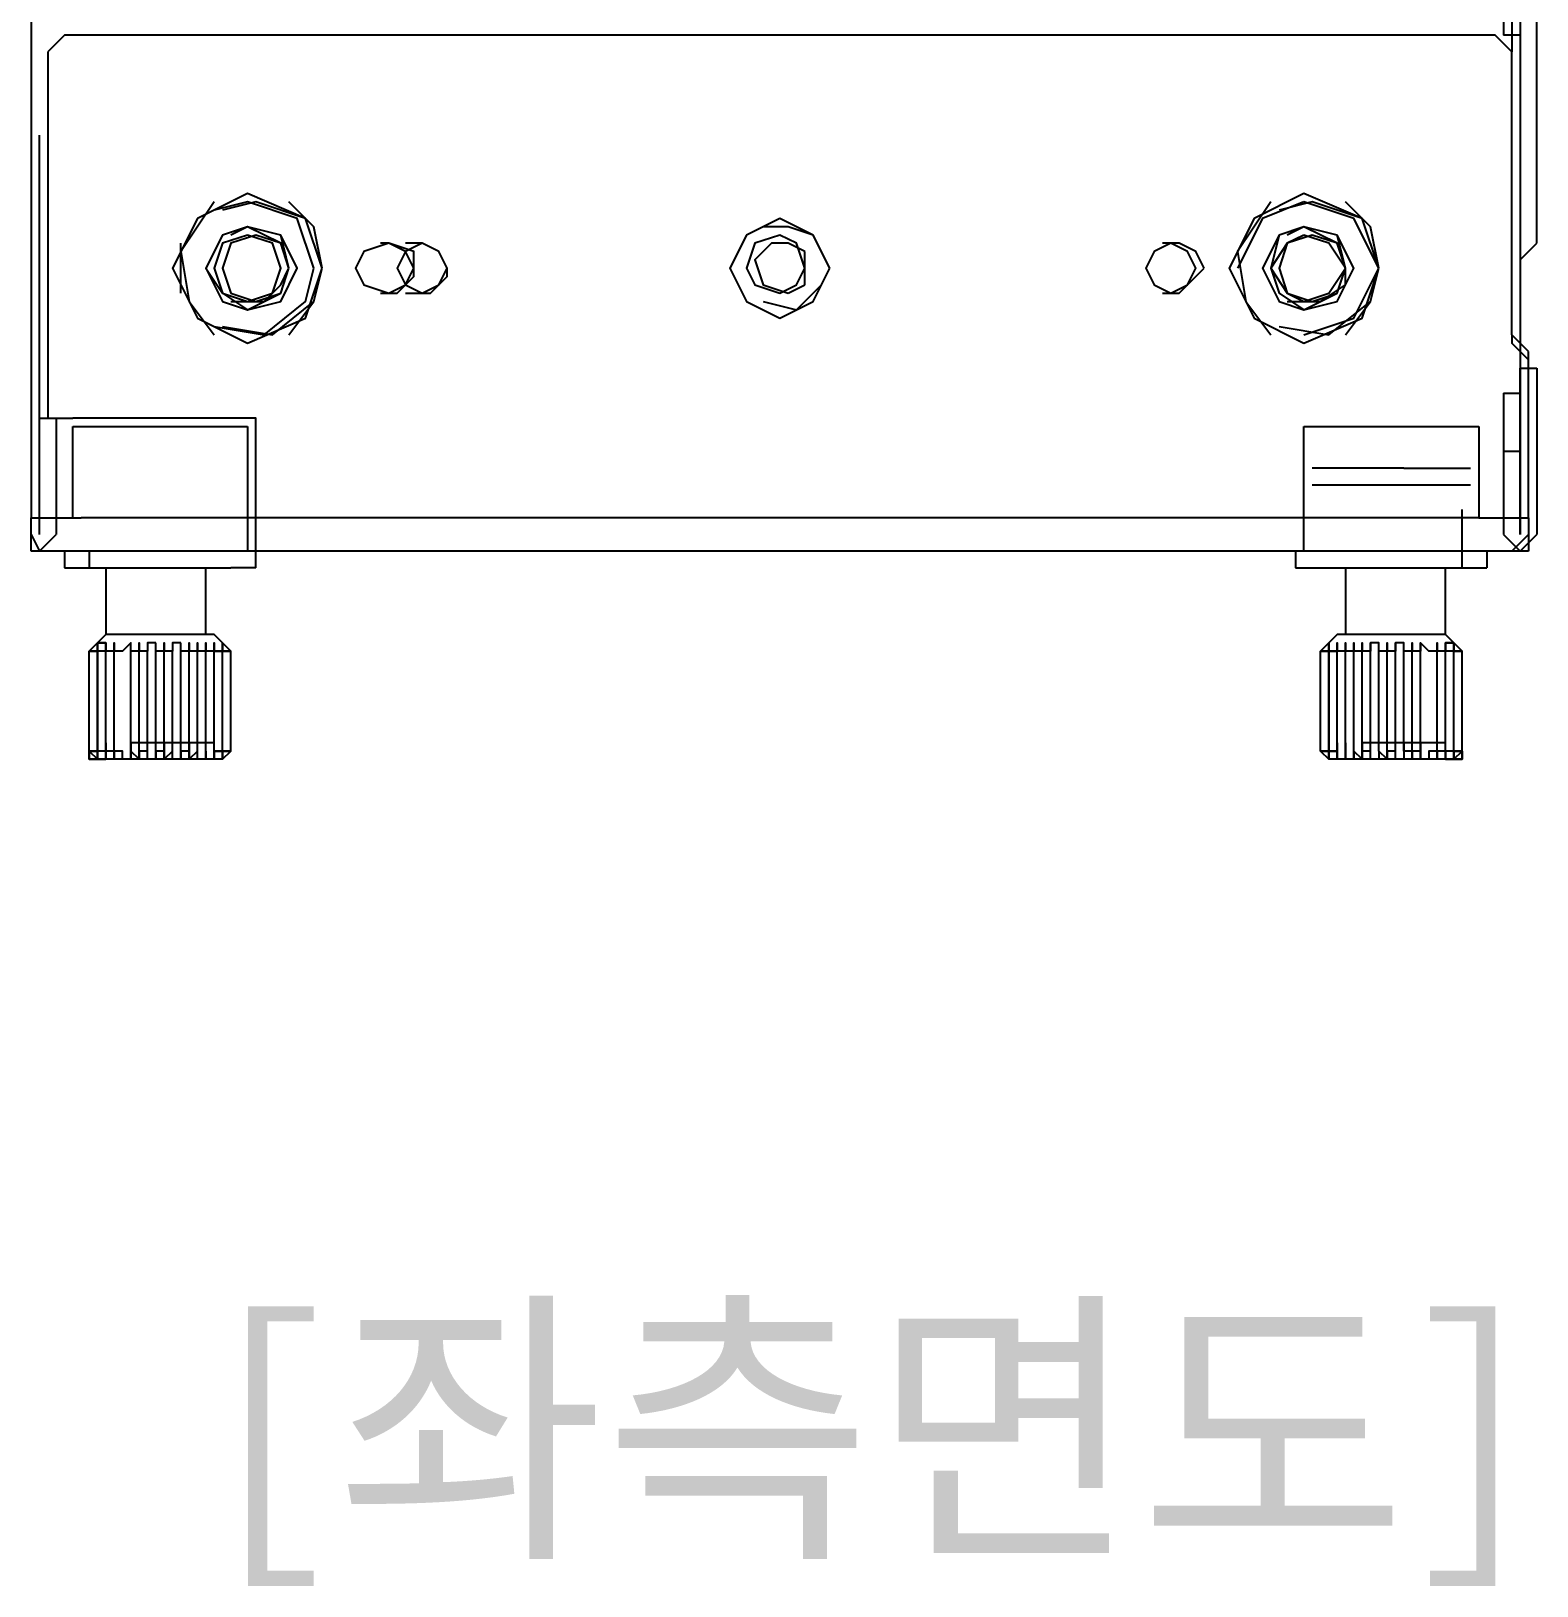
# Model space of a CAD drawing. Header units: millimetres. Extents: x 929 to 1725, y 58 to 532.
# Drawn here: x 1584.04 to 1605.23, y 380.54 to 402.4 of the extents above; entities that cross this region are included whole.
import ezdxf
from ezdxf.enums import TextEntityAlignment as Align

# ---------------------------------------------------------------- set-up
doc = ezdxf.new("R2010")
doc.units = ezdxf.units.MM
doc.header["$MEASUREMENT"] = 0
doc.layers.add('TI-TEXT', color=3, linetype='CONTINUOUS')
doc.layers.add('TT-WIRE-EQPM', color=6, linetype='CONTINUOUS')
doc.styles.add('굴림체', font='GulimChe.ttf')

msp = doc.modelspace()

# ---------------------------------------------------------------- linework, layer by layer
at = {"layer": 'TT-WIRE-EQPM', "linetype": 'Continuous'}
for points in [[(1584.04056, 487.54926), (1584.04056, 397.89538)], [(1604.87397, 487.31517), (1604.87397, 402.10888)], [(1605.22509, 400.35326), (1605.22509, 476.4303)], [(1604.75693, 402.69409), (1604.75693, 402.34296)], [(1604.99101, 402.69409), (1604.99101, 402.34296)], [(1584.50873, 402.34296), (1584.27464, 402.10888)], [(1604.63989, 402.34296), (1584.50873, 402.34296)], [(1604.87397, 402.10888), (1604.63989, 402.34296)], [(1604.87397, 402.34296), (1604.75693, 402.34296)], [(1604.99101, 402.34296), (1604.87397, 402.34296)], [(1604.99101, 402.34296), (1604.99101, 398.01243)], [(1584.27464, 402.10888), (1584.27464, 396.95905)], [(1604.87397, 398.12947), (1604.87397, 402.10888)], [(1584.1576, 399.53397), (1584.1576, 400.93847)], [(1605.22509, 399.41692), (1605.22509, 400.35326)], [(1588.13702, 399.0658), (1587.90293, 399.76805), (1587.08364, 400.11917), (1586.38139, 399.76805), (1586.03027, 399.0658), (1586.38139, 398.36355), (1587.08364, 398.01243), (1587.90293, 398.36355), (1588.13702, 399.0658)], [(1586.61548, 400.00213), (1586.14731, 399.29988), (1586.26435, 398.59763), (1586.61548, 398.12947)], [(1588.01998, 399.0658), (1587.78589, 399.76805), (1587.08364, 400.00213), (1586.61548, 399.88509)], [(1588.13702, 399.0658), (1587.90293, 399.76805), (1587.20068, 400.00213), (1586.73252, 399.88509)], [(1588.13702, 399.0658), (1588.01998, 399.65101), (1587.66885, 400.00213)], [(1603.0013, 399.0658), (1602.76722, 399.76805), (1601.94793, 400.11917), (1601.24568, 399.76805), (1600.89455, 399.0658), (1601.24568, 398.36355), (1601.94793, 398.01243), (1602.76722, 398.36355), (1603.0013, 399.0658)], [(1601.94793, 400.00213), (1601.36272, 399.76805), (1601.0116, 399.0658)], [(1601.47976, 400.00213), (1601.0116, 399.29988), (1601.12864, 398.59763), (1601.47976, 398.12947)], [(1603.0013, 399.0658), (1602.76722, 399.76805), (1602.06497, 400.00213), (1601.5968, 399.88509)], [(1603.0013, 399.0658), (1602.65018, 399.76805), (1601.94793, 400.00213)], [(1603.0013, 399.0658), (1602.88426, 399.65101), (1602.53314, 400.00213)], [(1595.27656, 399.0658), (1595.04247, 399.53397), (1594.57431, 399.76805), (1594.10614, 399.53397), (1593.87206, 399.0658), (1594.10614, 398.59763), (1594.57431, 398.36355), (1595.04247, 398.59763), (1595.27656, 399.0658)], [(1584.1576, 395.32047), (1584.1576, 399.53397)], [(1587.66885, 399.0658), (1587.55181, 399.53397), (1587.08364, 399.65101), (1586.73252, 399.53397), (1586.49844, 399.0658), (1586.73252, 398.71467), (1587.08364, 398.48059), (1587.55181, 398.71467), (1587.66885, 399.0658)], [(1587.08364, 399.65101), (1586.73252, 399.53397), (1586.49844, 399.0658), (1586.73252, 398.59763), (1587.08364, 398.48059)], [(1587.08364, 399.53397), (1586.73252, 399.41692), (1586.61548, 399.0658), (1586.73252, 398.71467), (1587.08364, 398.59763)], [(1587.66885, 399.0658), (1587.55181, 399.41692), (1587.20068, 399.53397), (1586.84956, 399.41692), (1586.73252, 399.0658), (1586.84956, 398.71467), (1587.20068, 398.59763), (1587.55181, 398.71467), (1587.66885, 399.0658)], [(1587.66885, 399.0658), (1587.55181, 399.41692), (1587.08364, 399.65101), (1586.84956, 399.53397)], [(1587.08364, 398.48059), (1587.55181, 398.59763), (1587.78589, 399.0658), (1587.55181, 399.53397), (1587.08364, 399.65101)], [(1587.08364, 398.59763), (1587.43477, 398.71467), (1587.55181, 399.0658), (1587.43477, 399.41692), (1587.08364, 399.53397)], [(1594.92543, 399.0658), (1594.80839, 399.41692), (1594.57431, 399.53397), (1594.22318, 399.41692), (1594.10614, 399.0658), (1594.22318, 398.83172), (1594.57431, 398.71467), (1594.80839, 398.83172), (1594.92543, 399.0658)], [(1595.27656, 399.0658), (1595.04247, 399.53397), (1594.69135, 399.65101), (1594.34022, 399.65101)], [(1601.94793, 399.65101), (1601.5968, 399.53397), (1601.36272, 399.0658), (1601.5968, 398.59763), (1601.94793, 398.48059)], [(1602.53314, 399.0658), (1602.41609, 399.53397), (1601.94793, 399.65101), (1601.5968, 399.53397), (1601.47976, 399.0658), (1601.5968, 398.71467), (1601.94793, 398.48059), (1602.41609, 398.71467), (1602.53314, 399.0658)], [(1601.94793, 399.53397), (1601.71384, 399.41692), (1601.47976, 399.0658), (1601.71384, 398.71467), (1601.94793, 398.59763)], [(1602.53314, 399.0658), (1602.41609, 399.41692), (1602.06497, 399.53397), (1601.71384, 399.41692), (1601.5968, 399.0658), (1601.71384, 398.71467), (1602.06497, 398.59763), (1602.41609, 398.71467), (1602.53314, 399.0658)], [(1602.53314, 399.0658), (1602.41609, 399.41692), (1601.94793, 399.65101), (1601.71384, 399.53397)], [(1601.94793, 398.48059), (1602.41609, 398.59763), (1602.65018, 399.0658), (1602.41609, 399.53397), (1601.94793, 399.65101)], [(1601.94793, 398.59763), (1602.29905, 398.71467), (1602.53314, 399.0658), (1602.29905, 399.41692), (1601.94793, 399.53397)], [(1586.14731, 398.71467), (1586.14731, 399.41692)], [(1589.07335, 399.41692), (1588.72223, 399.29988), (1588.60518, 399.0658), (1588.72223, 398.83172), (1589.07335, 398.71467)], [(1589.42448, 399.0658), (1589.42448, 399.29988), (1589.07335, 399.41692), (1588.95631, 399.41692)], [(1589.07335, 398.71467), (1589.30743, 398.83172), (1589.42448, 399.0658), (1589.30743, 399.29988), (1589.07335, 399.41692)], [(1589.54152, 399.41692), (1589.30743, 399.29988), (1589.19039, 399.0658), (1589.30743, 398.83172), (1589.54152, 398.71467)], [(1589.89264, 399.0658), (1589.7756, 399.29988), (1589.54152, 399.41692), (1589.30743, 399.41692)], [(1589.54152, 398.71467), (1589.7756, 398.83172), (1589.89264, 399.0658), (1589.7756, 399.29988), (1589.54152, 399.41692)], [(1594.92543, 399.29988), (1594.69135, 399.41692), (1594.45726, 399.41692), (1594.22318, 399.18284), (1594.34022, 398.83172), (1594.69135, 398.71467)], [(1594.92543, 398.83172), (1594.92543, 399.29988)], [(1600.07526, 399.41692), (1599.84118, 399.29988), (1599.72414, 399.0658), (1599.84118, 398.83172), (1600.07526, 398.71467)], [(1600.54343, 399.0658), (1600.42639, 399.29988), (1600.1923, 399.41692), (1599.95822, 399.41692)], [(1600.07526, 398.71467), (1600.30935, 398.83172), (1600.42639, 399.0658), (1600.30935, 399.29988), (1600.07526, 399.41692)], [(1604.99101, 399.18284), (1605.22509, 399.41692)], [(1586.61548, 398.24651), (1587.31773, 398.12947), (1587.90293, 398.59763), (1588.01998, 399.0658)], [(1586.73252, 398.24651), (1587.43477, 398.12947), (1588.01998, 398.59763), (1588.13702, 399.0658)], [(1586.84956, 398.59763), (1587.31773, 398.59763), (1587.55181, 398.83172), (1587.66885, 399.0658)], [(1587.66885, 398.12947), (1588.01998, 398.59763), (1588.13702, 399.0658)], [(1588.95631, 398.71467), (1589.19039, 398.71467), (1589.42448, 398.94876), (1589.42448, 399.0658)], [(1589.30743, 398.71467), (1589.65856, 398.71467), (1589.89264, 398.94876), (1589.89264, 399.0658)], [(1594.34022, 398.59763), (1594.80839, 398.48059), (1595.15951, 398.83172), (1595.27656, 399.0658)], [(1599.95822, 398.71467), (1600.1923, 398.71467), (1600.42639, 398.94876), (1600.54343, 399.0658)], [(1601.5968, 398.24651), (1602.29905, 398.12947), (1602.88426, 398.59763), (1603.0013, 399.0658)], [(1601.71384, 398.59763), (1602.18201, 398.59763), (1602.53314, 398.83172), (1602.53314, 399.0658)], [(1601.94793, 398.12947), (1602.65018, 398.36355), (1603.0013, 399.0658)], [(1602.53314, 398.12947), (1602.88426, 398.59763), (1603.0013, 399.0658)], [(1594.69135, 398.71467), (1594.92543, 398.83172)], [(1605.10805, 397.89538), (1604.87397, 398.12947)], [(1604.87397, 398.12947), (1604.87397, 398.01243)], [(1605.10805, 397.77834), (1604.87397, 398.01243)], [(1604.99101, 398.01243), (1604.99101, 397.31018)], [(1584.04056, 397.89538), (1584.04056, 395.55455)], [(1605.10805, 395.55455), (1605.10805, 397.89538)], [(1604.99101, 397.6613), (1605.10805, 397.6613)], [(1604.99101, 397.42722), (1604.99101, 397.6613)], [(1605.10805, 397.6613), (1605.22509, 397.6613)], [(1605.22509, 397.6613), (1605.22509, 397.42722)], [(1604.75693, 397.31018), (1604.75693, 396.49088)], [(1604.75693, 397.31018), (1604.99101, 397.31018)], [(1604.99101, 395.32047), (1604.99101, 397.42722)], [(1604.99101, 397.31018), (1604.99101, 396.49088)], [(1605.22509, 397.42722), (1605.22509, 395.32047)], [(1584.1576, 396.95905), (1584.39169, 396.95905)], [(1584.1576, 395.32047), (1584.1576, 396.95905)], [(1584.39169, 396.95905), (1584.39169, 395.32047)], [(1584.39169, 396.95905), (1584.62577, 396.95905)], [(1587.20068, 395.08638), (1587.20068, 396.95905), (1584.62577, 396.95905)], [(1584.62577, 395.55455), (1584.62577, 396.84201)], [(1584.62577, 396.84201), (1587.08364, 396.84201)], [(1587.08364, 396.84201), (1587.08364, 395.55455)], [(1601.94793, 395.55455), (1601.94793, 396.84201)], [(1601.94793, 396.84201), (1604.4058, 396.84201)], [(1604.4058, 396.84201), (1604.4058, 395.55455)], [(1604.75693, 396.49088), (1604.75693, 395.32047)], [(1604.99101, 396.49088), (1604.75693, 396.49088)], [(1604.99101, 396.49088), (1604.99101, 395.32047)], [(1603.35243, 396.2568), (1602.06497, 396.2568)], [(1603.35243, 396.2568), (1604.28876, 396.2568)], [(1602.06497, 396.02272), (1603.35243, 396.02272)], [(1603.35243, 396.02272), (1604.28876, 396.02272)], [(1584.04056, 395.55455), (1584.74281, 395.55455)], [(1584.04056, 395.08638), (1584.04056, 395.55455)], [(1604.4058, 395.55455), (1584.74281, 395.55455)], [(1587.08364, 395.55455), (1587.08364, 395.08638)], [(1601.94793, 395.08638), (1601.94793, 395.55455)], [(1604.17172, 395.43751), (1604.17172, 395.67159)], [(1604.4058, 395.55455), (1605.10805, 395.55455)], [(1605.10805, 395.55455), (1605.10805, 395.08638)], [(1604.17172, 395.08638), (1604.17172, 395.43751)], [(1584.04056, 395.32047), (1584.1576, 395.08638), (1584.39169, 395.32047)], [(1604.75693, 395.32047), (1604.99101, 395.08638), (1605.10805, 395.20343)], [(1604.87397, 395.08638), (1605.10805, 395.32047)], [(1605.10805, 395.20343), (1605.22509, 395.32047)], [(1584.74281, 395.08638), (1584.04056, 395.08638)], [(1584.50873, 395.08638), (1584.50873, 394.8523)], [(1604.4058, 395.08638), (1584.74281, 395.08638)], [(1584.85985, 395.08638), (1584.85985, 394.8523)], [(1587.20068, 394.8523), (1587.20068, 395.08638)], [(1601.83089, 395.08638), (1601.83089, 394.8523)], [(1604.17172, 394.8523), (1604.17172, 395.08638)], [(1605.10805, 395.08638), (1604.4058, 395.08638)], [(1604.52284, 395.08638), (1604.52284, 394.8523)], [(1584.50873, 394.8523), (1584.74281, 394.8523)], [(1584.74281, 394.8523), (1586.84956, 394.8523)], [(1585.09394, 394.8523), (1585.09394, 393.91597)], [(1586.49844, 393.91597), (1586.49844, 394.8523)], [(1587.20068, 394.8523), (1586.84956, 394.8523)], [(1601.83089, 394.8523), (1602.18201, 394.8523)], [(1602.18201, 394.8523), (1604.28876, 394.8523)], [(1602.53314, 394.8523), (1602.53314, 393.91597)], [(1603.93764, 393.91597), (1603.93764, 394.8523)], [(1604.28876, 394.8523), (1604.52284, 394.8523)], [(1585.09394, 393.91597), (1584.85985, 393.68189)], [(1584.97689, 393.79893), (1584.97689, 393.79893), (1584.97689, 393.68189), (1584.97689, 393.68189), (1584.85985, 393.68189), (1584.85985, 393.68189), (1584.85985, 393.68189), (1584.85985, 393.68189), (1584.85985, 393.68189), (1584.85985, 393.68189), (1584.85985, 393.68189)], [(1584.85985, 393.68189), (1584.85985, 393.68189), (1584.85985, 393.68189), (1584.85985, 393.68189), (1584.85985, 393.68189), (1584.85985, 393.68189), (1584.85985, 393.68189), (1584.85985, 393.68189), (1584.85985, 393.68189), (1584.97689, 393.79893), (1584.97689, 393.79893)], [(1584.97689, 393.79893), (1584.97689, 393.79893), (1584.85985, 393.68189), (1584.85985, 393.68189), (1584.85985, 393.68189), (1584.85985, 393.68189), (1584.85985, 393.68189), (1584.85985, 393.68189), (1584.85985, 393.68189), (1584.85985, 393.68189), (1584.85985, 393.68189)], [(1585.09394, 393.79893), (1584.97689, 393.79893), (1584.97689, 393.68189), (1584.97689, 393.68189), (1584.97689, 393.68189), (1584.97689, 393.68189), (1584.97689, 393.68189), (1584.97689, 393.68189), (1584.97689, 393.68189), (1584.85985, 393.68189), (1584.85985, 393.68189)], [(1584.85985, 393.68189), (1584.85985, 393.68189), (1584.85985, 393.68189), (1584.85985, 393.68189), (1584.97689, 393.68189), (1584.97689, 393.68189), (1584.97689, 393.68189), (1584.97689, 393.68189), (1584.97689, 393.68189), (1584.97689, 393.79893), (1584.97689, 393.79893)], [(1584.97689, 392.16034), (1584.97689, 393.79893)], [(1585.09394, 393.79893), (1585.09394, 393.79893), (1585.09394, 393.68189), (1585.09394, 393.68189), (1585.09394, 393.68189), (1585.09394, 393.68189), (1585.09394, 393.68189), (1584.97689, 393.68189), (1584.97689, 393.68189), (1584.97689, 393.68189), (1584.97689, 393.68189)], [(1584.97689, 393.68189), (1584.97689, 393.68189), (1584.97689, 393.68189), (1584.97689, 393.68189), (1584.97689, 393.68189), (1584.97689, 393.68189), (1584.97689, 393.68189), (1584.97689, 393.68189), (1584.97689, 393.68189), (1584.97689, 393.79893), (1585.09394, 393.79893)], [(1584.97689, 393.79893), (1584.97689, 392.16034)], [(1585.79619, 393.91597), (1585.09394, 393.91597)], [(1585.21098, 393.79893), (1585.21098, 393.79893), (1585.21098, 393.68189), (1585.21098, 393.68189), (1585.21098, 393.68189), (1585.21098, 393.68189), (1585.21098, 393.68189), (1585.21098, 393.68189), (1585.09394, 393.68189), (1585.09394, 393.68189), (1585.09394, 393.68189)], [(1585.09394, 393.68189), (1585.09394, 393.68189), (1585.09394, 393.68189), (1585.09394, 393.68189), (1585.09394, 393.68189), (1585.09394, 393.68189), (1585.09394, 393.68189), (1585.09394, 393.68189), (1585.09394, 393.68189), (1585.09394, 393.79893), (1585.09394, 393.79893)], [(1585.09394, 392.16034), (1585.09394, 393.79893)], [(1585.09394, 392.16034), (1585.09394, 393.79893)], [(1585.44506, 393.79893), (1585.44506, 393.79893), (1585.32802, 393.68189), (1585.32802, 393.68189), (1585.32802, 393.68189), (1585.32802, 393.68189), (1585.32802, 393.68189), (1585.32802, 393.68189), (1585.32802, 393.68189), (1585.32802, 393.68189), (1585.21098, 393.68189)], [(1585.21098, 393.68189), (1585.21098, 393.68189), (1585.21098, 393.68189), (1585.21098, 393.68189), (1585.21098, 393.68189), (1585.21098, 393.68189), (1585.21098, 393.68189), (1585.21098, 393.68189), (1585.21098, 393.68189), (1585.21098, 393.79893), (1585.21098, 393.79893)], [(1585.21098, 392.16034), (1585.21098, 393.79893)], [(1585.5621, 393.79893), (1585.5621, 393.79893), (1585.5621, 393.68189), (1585.5621, 393.68189), (1585.5621, 393.68189), (1585.44506, 393.68189), (1585.44506, 393.68189), (1585.44506, 393.68189), (1585.44506, 393.68189), (1585.44506, 393.68189), (1585.44506, 393.68189)], [(1585.44506, 393.68189), (1585.44506, 393.68189), (1585.44506, 393.68189), (1585.44506, 393.68189), (1585.44506, 393.68189), (1585.44506, 393.68189), (1585.44506, 393.68189), (1585.44506, 393.68189), (1585.44506, 393.68189), (1585.44506, 393.79893), (1585.44506, 393.79893)], [(1585.44506, 392.16034), (1585.44506, 393.79893)], [(1585.67914, 393.68189), (1585.67914, 393.68189), (1585.5621, 393.68189), (1585.5621, 393.68189), (1585.5621, 393.68189), (1585.5621, 393.68189), (1585.5621, 393.68189), (1585.5621, 393.68189), (1585.5621, 393.68189), (1585.5621, 393.79893), (1585.5621, 393.79893)], [(1585.5621, 392.16034), (1585.5621, 393.79893)], [(1585.79619, 393.79893), (1585.67914, 393.79893), (1585.67914, 393.68189), (1585.67914, 393.68189), (1585.67914, 393.68189), (1585.67914, 393.68189), (1585.67914, 393.68189), (1585.67914, 393.68189), (1585.67914, 393.68189), (1585.67914, 393.68189), (1585.67914, 393.68189)], [(1586.61548, 393.91597), (1585.79619, 393.91597)], [(1585.91323, 393.79893), (1585.91323, 393.79893), (1585.91323, 393.68189), (1585.91323, 393.68189), (1585.91323, 393.68189), (1585.91323, 393.68189), (1585.91323, 393.68189), (1585.79619, 393.68189), (1585.79619, 393.68189), (1585.79619, 393.68189), (1585.79619, 393.68189)], [(1585.79619, 393.68189), (1585.79619, 393.68189), (1585.79619, 393.68189), (1585.79619, 393.68189), (1585.79619, 393.68189), (1585.79619, 393.68189), (1585.79619, 393.68189), (1585.79619, 393.68189), (1585.79619, 393.68189), (1585.79619, 393.79893), (1585.79619, 393.79893)], [(1585.79619, 392.16034), (1585.79619, 393.79893)], [(1586.03027, 393.68189), (1586.03027, 393.68189), (1586.03027, 393.68189), (1586.03027, 393.68189), (1586.03027, 393.68189), (1586.03027, 393.68189), (1585.91323, 393.68189), (1585.91323, 393.68189), (1585.91323, 393.68189), (1585.91323, 393.79893), (1585.91323, 393.79893)], [(1585.91323, 392.16034), (1585.91323, 393.79893)], [(1586.14731, 393.79893), (1586.03027, 393.79893), (1586.03027, 393.68189), (1586.03027, 393.68189), (1586.03027, 393.68189), (1586.03027, 393.68189), (1586.03027, 393.68189), (1586.03027, 393.68189), (1586.03027, 393.68189), (1586.03027, 393.68189), (1586.03027, 393.68189)], [(1586.26435, 393.68189), (1586.14731, 393.68189), (1586.14731, 393.68189), (1586.14731, 393.68189), (1586.14731, 393.68189), (1586.14731, 393.68189), (1586.14731, 393.68189), (1586.14731, 393.68189), (1586.14731, 393.68189), (1586.14731, 393.79893), (1586.14731, 393.79893)], [(1586.14731, 392.16034), (1586.14731, 393.79893)], [(1586.38139, 393.68189), (1586.38139, 393.68189), (1586.38139, 393.68189), (1586.38139, 393.68189), (1586.38139, 393.68189), (1586.38139, 393.68189), (1586.26435, 393.68189), (1586.26435, 393.68189), (1586.26435, 393.68189), (1586.26435, 393.79893), (1586.26435, 393.79893)], [(1586.26435, 393.79893), (1586.26435, 393.79893), (1586.26435, 393.68189), (1586.26435, 393.68189), (1586.26435, 393.68189), (1586.26435, 393.68189), (1586.26435, 393.68189), (1586.26435, 393.68189), (1586.26435, 393.68189), (1586.26435, 393.68189), (1586.26435, 393.68189)], [(1586.26435, 392.16034), (1586.26435, 393.79893)], [(1586.49844, 393.68189), (1586.49844, 393.68189), (1586.49844, 393.68189), (1586.49844, 393.68189), (1586.49844, 393.68189), (1586.49844, 393.68189), (1586.49844, 393.68189), (1586.49844, 393.68189), (1586.38139, 393.68189), (1586.38139, 393.79893), (1586.38139, 393.79893)], [(1586.38139, 393.79893), (1586.38139, 393.79893), (1586.38139, 393.68189), (1586.38139, 393.68189), (1586.38139, 393.68189), (1586.38139, 393.68189), (1586.38139, 393.68189), (1586.38139, 393.68189), (1586.38139, 393.68189), (1586.38139, 393.68189), (1586.38139, 393.68189)], [(1586.38139, 392.16034), (1586.38139, 393.79893)], [(1586.73252, 393.68189), (1586.61548, 393.68189), (1586.61548, 393.68189), (1586.61548, 393.68189), (1586.61548, 393.68189), (1586.61548, 393.68189), (1586.61548, 393.68189), (1586.61548, 393.68189), (1586.49844, 393.68189), (1586.49844, 393.79893), (1586.49844, 393.79893)], [(1586.49844, 393.79893), (1586.49844, 393.79893), (1586.49844, 393.68189), (1586.49844, 393.68189), (1586.49844, 393.68189), (1586.49844, 393.68189), (1586.49844, 393.68189), (1586.49844, 393.68189), (1586.49844, 393.68189), (1586.49844, 393.68189), (1586.49844, 393.68189)], [(1586.49844, 392.16034), (1586.49844, 393.79893)], [(1586.84956, 393.68189), (1586.61548, 393.91597)], [(1586.73252, 393.68189), (1586.73252, 393.68189), (1586.73252, 393.68189), (1586.73252, 393.68189), (1586.73252, 393.68189), (1586.73252, 393.68189), (1586.73252, 393.68189), (1586.61548, 393.68189), (1586.61548, 393.68189), (1586.61548, 393.79893), (1586.61548, 393.79893)], [(1586.61548, 393.79893), (1586.61548, 393.79893), (1586.61548, 393.68189), (1586.61548, 393.68189), (1586.61548, 393.68189), (1586.61548, 393.68189), (1586.61548, 393.68189), (1586.61548, 393.68189), (1586.61548, 393.68189), (1586.61548, 393.68189), (1586.73252, 393.68189)], [(1586.61548, 392.16034), (1586.61548, 393.79893)], [(1586.84956, 393.68189), (1586.84956, 393.68189), (1586.84956, 393.68189), (1586.84956, 393.68189), (1586.84956, 393.68189), (1586.73252, 393.68189), (1586.73252, 393.68189), (1586.73252, 393.68189), (1586.73252, 393.68189), (1586.73252, 393.79893), (1586.73252, 393.79893)], [(1586.73252, 393.79893), (1586.73252, 393.79893), (1586.73252, 393.68189), (1586.73252, 393.68189), (1586.73252, 393.68189), (1586.73252, 393.68189), (1586.73252, 393.68189), (1586.84956, 393.68189), (1586.84956, 393.68189), (1586.84956, 393.68189), (1586.84956, 393.68189)], [(1586.73252, 392.16034), (1586.73252, 393.79893)], [(1586.84956, 393.68189), (1586.84956, 393.68189), (1586.84956, 393.68189), (1586.73252, 393.68189), (1586.73252, 393.68189), (1586.73252, 393.68189), (1586.73252, 393.68189), (1586.73252, 393.68189), (1586.73252, 393.68189), (1586.73252, 393.79893), (1586.73252, 393.79893)], [(1586.73252, 393.79893), (1586.73252, 393.79893), (1586.73252, 393.68189), (1586.73252, 393.68189), (1586.73252, 393.68189), (1586.73252, 393.68189), (1586.73252, 393.68189), (1586.73252, 393.68189), (1586.73252, 393.68189), (1586.73252, 393.68189), (1586.73252, 393.68189)], [(1586.73252, 392.16034), (1586.73252, 393.79893)], [(1602.41609, 393.91597), (1602.18201, 393.68189)], [(1602.29905, 393.79893), (1602.29905, 393.79893), (1602.29905, 393.68189), (1602.29905, 393.68189), (1602.29905, 393.68189), (1602.29905, 393.68189), (1602.29905, 393.68189), (1602.29905, 393.68189), (1602.18201, 393.68189), (1602.18201, 393.68189), (1602.18201, 393.68189)], [(1602.18201, 393.68189), (1602.18201, 393.68189), (1602.18201, 393.68189), (1602.18201, 393.68189), (1602.29905, 393.68189), (1602.29905, 393.68189), (1602.29905, 393.68189), (1602.29905, 393.68189), (1602.29905, 393.68189), (1602.29905, 393.79893), (1602.29905, 393.79893)], [(1602.29905, 393.79893), (1602.29905, 393.79893), (1602.29905, 393.68189), (1602.29905, 393.68189), (1602.29905, 393.68189), (1602.29905, 393.68189), (1602.18201, 393.68189), (1602.18201, 393.68189), (1602.18201, 393.68189), (1602.18201, 393.68189), (1602.18201, 393.68189)], [(1602.29905, 392.16034), (1602.29905, 393.79893)], [(1602.53314, 393.79893), (1602.53314, 393.79893), (1602.53314, 393.68189), (1602.41609, 393.68189), (1602.41609, 393.68189), (1602.41609, 393.68189), (1602.41609, 393.68189), (1602.41609, 393.68189), (1602.41609, 393.68189), (1602.41609, 393.68189), (1602.29905, 393.68189)], [(1602.29905, 393.68189), (1602.29905, 393.68189), (1602.41609, 393.68189), (1602.41609, 393.68189), (1602.41609, 393.68189), (1602.41609, 393.68189), (1602.41609, 393.68189), (1602.41609, 393.68189), (1602.41609, 393.68189), (1602.41609, 393.79893), (1602.41609, 393.79893)], [(1602.41609, 393.79893), (1602.41609, 393.79893), (1602.41609, 393.68189), (1602.41609, 393.68189), (1602.29905, 393.68189), (1602.29905, 393.68189), (1602.29905, 393.68189), (1602.29905, 393.68189), (1602.29905, 393.68189), (1602.29905, 393.68189), (1602.29905, 393.68189)], [(1602.29905, 393.68189), (1602.29905, 393.68189), (1602.29905, 393.68189), (1602.29905, 393.68189), (1602.29905, 393.68189), (1602.29905, 393.68189), (1602.29905, 393.68189), (1602.29905, 393.68189), (1602.29905, 393.68189), (1602.29905, 393.79893), (1602.29905, 393.79893)], [(1602.29905, 393.79893), (1602.29905, 392.16034)], [(1603.23539, 393.91597), (1602.41609, 393.91597)], [(1602.41609, 392.16034), (1602.41609, 393.79893)], [(1602.65018, 393.79893), (1602.65018, 393.79893), (1602.65018, 393.68189), (1602.53314, 393.68189), (1602.53314, 393.68189), (1602.53314, 393.68189), (1602.53314, 393.68189), (1602.53314, 393.68189), (1602.53314, 393.68189), (1602.53314, 393.68189), (1602.53314, 393.68189)], [(1602.53314, 393.68189), (1602.53314, 393.68189), (1602.53314, 393.68189), (1602.53314, 393.68189), (1602.53314, 393.68189), (1602.53314, 393.68189), (1602.53314, 393.68189), (1602.53314, 393.68189), (1602.53314, 393.68189), (1602.53314, 393.79893), (1602.53314, 393.79893)], [(1602.53314, 392.16034), (1602.53314, 393.79893)], [(1602.76722, 393.79893), (1602.76722, 393.79893), (1602.76722, 393.68189), (1602.76722, 393.68189), (1602.76722, 393.68189), (1602.65018, 393.68189), (1602.65018, 393.68189), (1602.65018, 393.68189), (1602.65018, 393.68189), (1602.65018, 393.68189), (1602.65018, 393.68189)], [(1602.65018, 393.68189), (1602.65018, 393.68189), (1602.65018, 393.68189), (1602.65018, 393.68189), (1602.65018, 393.68189), (1602.65018, 393.68189), (1602.65018, 393.68189), (1602.65018, 393.68189), (1602.65018, 393.68189), (1602.65018, 393.79893), (1602.65018, 393.79893)], [(1602.65018, 392.16034), (1602.65018, 393.79893)], [(1602.88426, 393.79893), (1602.88426, 393.79893), (1602.88426, 393.68189), (1602.88426, 393.68189), (1602.88426, 393.68189), (1602.88426, 393.68189), (1602.88426, 393.68189), (1602.88426, 393.68189), (1602.88426, 393.68189), (1602.88426, 393.68189), (1602.76722, 393.68189)], [(1602.76722, 393.68189), (1602.76722, 393.68189), (1602.76722, 393.68189), (1602.76722, 393.68189), (1602.76722, 393.68189), (1602.76722, 393.68189), (1602.76722, 393.68189), (1602.76722, 393.68189), (1602.76722, 393.68189), (1602.76722, 393.79893), (1602.76722, 393.79893)], [(1602.76722, 392.16034), (1602.76722, 393.79893)], [(1603.0013, 393.68189), (1603.0013, 393.68189), (1603.0013, 393.68189), (1603.0013, 393.68189), (1603.0013, 393.68189), (1603.0013, 393.68189), (1603.0013, 393.68189), (1603.0013, 393.68189), (1603.0013, 393.68189), (1603.0013, 393.79893), (1602.88426, 393.79893)], [(1602.88426, 392.16034), (1602.88426, 393.79893)], [(1603.11834, 393.79893), (1603.11834, 393.79893), (1603.11834, 393.68189), (1603.11834, 393.68189), (1603.11834, 393.68189), (1603.0013, 393.68189), (1603.0013, 393.68189), (1603.0013, 393.68189), (1603.0013, 393.68189), (1603.0013, 393.68189), (1603.0013, 393.68189)], [(1603.23539, 393.68189), (1603.23539, 393.68189), (1603.23539, 393.68189), (1603.11834, 393.68189), (1603.11834, 393.68189), (1603.11834, 393.68189), (1603.11834, 393.68189), (1603.11834, 393.68189), (1603.11834, 393.68189), (1603.11834, 393.79893), (1603.11834, 393.79893)], [(1603.11834, 392.16034), (1603.11834, 393.79893)], [(1603.93764, 393.91597), (1603.23539, 393.91597)], [(1603.35243, 393.68189), (1603.35243, 393.68189), (1603.35243, 393.68189), (1603.35243, 393.68189), (1603.35243, 393.68189), (1603.35243, 393.68189), (1603.35243, 393.68189), (1603.35243, 393.68189), (1603.35243, 393.68189), (1603.35243, 393.79893), (1603.23539, 393.79893)], [(1603.23539, 393.79893), (1603.23539, 393.79893), (1603.23539, 393.68189), (1603.23539, 393.68189), (1603.23539, 393.68189), (1603.23539, 393.68189), (1603.23539, 393.68189), (1603.23539, 393.68189), (1603.23539, 393.68189), (1603.23539, 393.68189), (1603.23539, 393.68189)], [(1603.23539, 392.16034), (1603.23539, 393.79893)], [(1603.46947, 393.79893), (1603.46947, 393.79893), (1603.46947, 393.68189), (1603.46947, 393.68189), (1603.46947, 393.68189), (1603.46947, 393.68189), (1603.46947, 393.68189), (1603.46947, 393.68189), (1603.46947, 393.68189), (1603.35243, 393.68189), (1603.35243, 393.68189)], [(1603.58651, 393.68189), (1603.58651, 393.68189), (1603.58651, 393.68189), (1603.58651, 393.68189), (1603.58651, 393.68189), (1603.46947, 393.68189), (1603.46947, 393.68189), (1603.46947, 393.68189), (1603.46947, 393.68189), (1603.46947, 393.79893), (1603.46947, 393.79893)], [(1603.46947, 392.16034), (1603.46947, 393.79893)], [(1603.82059, 393.68189), (1603.70355, 393.68189), (1603.70355, 393.68189), (1603.70355, 393.68189), (1603.70355, 393.68189), (1603.70355, 393.68189), (1603.70355, 393.68189), (1603.70355, 393.68189), (1603.70355, 393.68189), (1603.58651, 393.79893), (1603.58651, 393.79893)], [(1603.58651, 393.79893), (1603.58651, 393.79893), (1603.58651, 393.68189), (1603.58651, 393.68189), (1603.58651, 393.68189), (1603.58651, 393.68189), (1603.58651, 393.68189), (1603.58651, 393.68189), (1603.58651, 393.68189), (1603.58651, 393.68189), (1603.58651, 393.68189)], [(1603.58651, 392.16034), (1603.58651, 393.79893)], [(1603.93764, 393.68189), (1603.93764, 393.68189), (1603.93764, 393.68189), (1603.82059, 393.68189), (1603.82059, 393.68189), (1603.82059, 393.68189), (1603.82059, 393.68189), (1603.82059, 393.68189), (1603.82059, 393.68189), (1603.82059, 393.79893), (1603.82059, 393.79893)], [(1603.82059, 393.79893), (1603.82059, 393.79893), (1603.82059, 393.68189), (1603.82059, 393.68189), (1603.82059, 393.68189), (1603.82059, 393.68189), (1603.82059, 393.68189), (1603.82059, 393.68189), (1603.82059, 393.68189), (1603.82059, 393.68189), (1603.82059, 393.68189)], [(1603.82059, 392.16034), (1603.82059, 393.79893)], [(1604.17172, 393.68189), (1603.93764, 393.91597)], [(1604.17172, 393.68189), (1604.17172, 393.68189), (1604.05468, 393.68189), (1604.05468, 393.68189), (1604.05468, 393.68189), (1604.05468, 393.68189), (1604.05468, 393.68189), (1604.05468, 393.68189), (1604.05468, 393.68189), (1604.05468, 393.79893), (1603.93764, 393.79893)], [(1603.93764, 393.79893), (1604.05468, 393.79893), (1604.05468, 393.68189), (1604.05468, 393.68189), (1604.05468, 393.68189), (1604.05468, 393.68189), (1604.05468, 393.68189), (1604.05468, 393.68189), (1604.05468, 393.68189), (1604.05468, 393.68189), (1604.05468, 393.68189)], [(1603.93764, 392.16034), (1603.93764, 393.79893)], [(1604.05468, 393.68189), (1604.05468, 393.68189), (1604.05468, 393.68189), (1604.05468, 393.68189), (1603.93764, 393.68189), (1603.93764, 393.68189), (1603.93764, 393.68189), (1603.93764, 393.68189), (1603.93764, 393.68189), (1603.93764, 393.79893), (1603.93764, 393.79893)], [(1603.93764, 393.79893), (1603.93764, 393.79893), (1603.93764, 393.68189), (1603.93764, 393.68189), (1603.93764, 393.68189), (1603.93764, 393.68189), (1603.93764, 393.68189), (1603.93764, 393.68189), (1603.93764, 393.68189), (1603.93764, 393.68189), (1603.93764, 393.68189)], [(1603.93764, 392.16034), (1603.93764, 393.79893)], [(1604.17172, 393.68189), (1604.17172, 393.68189), (1604.17172, 393.68189), (1604.17172, 393.68189), (1604.17172, 393.68189), (1604.17172, 393.68189), (1604.17172, 393.68189), (1604.17172, 393.68189), (1604.17172, 393.68189), (1604.05468, 393.79893), (1604.05468, 393.79893)], [(1604.05468, 393.79893), (1604.05468, 393.79893), (1604.17172, 393.68189), (1604.17172, 393.68189), (1604.17172, 393.68189), (1604.17172, 393.68189), (1604.17172, 393.68189), (1604.17172, 393.68189), (1604.17172, 393.68189), (1604.17172, 393.68189), (1604.17172, 393.68189)], [(1604.05468, 392.16034), (1604.05468, 393.79893)], [(1604.17172, 393.68189), (1604.17172, 393.68189), (1604.17172, 393.68189), (1604.17172, 393.68189), (1604.17172, 393.68189), (1604.17172, 393.68189), (1604.17172, 393.68189), (1604.05468, 393.68189), (1604.05468, 393.68189), (1604.05468, 393.79893), (1604.05468, 393.79893)], [(1604.05468, 393.79893), (1604.05468, 393.79893), (1604.05468, 393.68189), (1604.05468, 393.68189), (1604.05468, 393.68189), (1604.05468, 393.68189), (1604.05468, 393.68189), (1604.17172, 393.68189), (1604.17172, 393.68189), (1604.17172, 393.68189), (1604.17172, 393.68189)], [(1604.05468, 392.16034), (1604.05468, 393.79893)], [(1584.85985, 392.27739), (1584.85985, 393.68189)], [(1584.85985, 392.27739), (1584.85985, 393.68189)], [(1584.85985, 392.27739), (1584.85985, 393.68189)], [(1584.97689, 392.27739), (1584.97689, 393.68189)], [(1585.09394, 392.27739), (1585.09394, 393.68189)], [(1585.21098, 392.27739), (1585.21098, 393.68189)], [(1585.44506, 392.27739), (1585.44506, 393.68189)], [(1585.67914, 392.27739), (1585.67914, 393.68189)], [(1585.79619, 392.27739), (1585.79619, 393.68189)], [(1586.03027, 392.27739), (1586.03027, 393.68189)], [(1586.26435, 392.27739), (1586.26435, 393.68189)], [(1586.38139, 392.27739), (1586.38139, 393.68189)], [(1586.49844, 392.27739), (1586.49844, 393.68189)], [(1586.73252, 392.27739), (1586.73252, 393.68189)], [(1586.73252, 392.27739), (1586.73252, 393.68189)], [(1586.84956, 392.27739), (1586.84956, 393.68189)], [(1586.84956, 392.27739), (1586.84956, 393.68189)], [(1602.18201, 392.27739), (1602.18201, 393.68189)], [(1602.18201, 392.27739), (1602.18201, 393.68189)], [(1602.29905, 392.27739), (1602.29905, 393.68189)], [(1602.29905, 392.27739), (1602.29905, 393.68189)], [(1602.53314, 392.27739), (1602.53314, 393.68189)], [(1602.65018, 392.27739), (1602.65018, 393.68189)], [(1602.76722, 392.27739), (1602.76722, 393.68189)], [(1603.0013, 392.27739), (1603.0013, 393.68189)], [(1603.23539, 392.27739), (1603.23539, 393.68189)], [(1603.35243, 392.27739), (1603.35243, 393.68189)], [(1603.58651, 392.27739), (1603.58651, 393.68189)], [(1603.82059, 392.27739), (1603.82059, 393.68189)], [(1603.93764, 392.27739), (1603.93764, 393.68189)], [(1604.05468, 392.27739), (1604.05468, 393.68189)], [(1604.17172, 392.27739), (1604.17172, 393.68189)], [(1604.17172, 392.27739), (1604.17172, 393.68189)], [(1604.17172, 392.27739), (1604.17172, 393.68189)], [(1585.09394, 392.16034), (1584.97689, 392.16034), (1584.97689, 392.16034), (1584.97689, 392.16034), (1584.97689, 392.16034), (1584.97689, 392.27739), (1584.97689, 392.27739), (1584.97689, 392.27739), (1584.97689, 392.27739), (1584.85985, 392.27739), (1584.85985, 392.27739)], [(1584.85985, 392.27739), (1584.97689, 392.16034)], [(1584.97689, 392.16034), (1584.97689, 392.16034), (1584.85985, 392.16034), (1584.85985, 392.16034), (1584.85985, 392.16034), (1584.85985, 392.27739), (1584.85985, 392.27739), (1584.85985, 392.27739), (1584.85985, 392.27739), (1584.85985, 392.27739), (1584.85985, 392.27739)], [(1584.85985, 392.27739), (1584.85985, 392.27739), (1584.85985, 392.27739), (1584.85985, 392.27739), (1584.85985, 392.27739), (1584.85985, 392.27739), (1584.85985, 392.16034), (1584.85985, 392.16034), (1584.85985, 392.16034), (1584.97689, 392.16034), (1584.97689, 392.16034)], [(1584.97689, 392.16034), (1584.97689, 392.16034), (1584.97689, 392.16034), (1584.97689, 392.16034), (1584.85985, 392.16034), (1584.85985, 392.27739), (1584.85985, 392.27739), (1584.85985, 392.27739), (1584.85985, 392.27739), (1584.85985, 392.27739), (1584.85985, 392.27739)], [(1584.85985, 392.27739), (1584.85985, 392.27739), (1584.85985, 392.27739), (1584.85985, 392.27739), (1584.97689, 392.27739), (1584.97689, 392.27739), (1584.97689, 392.16034), (1584.97689, 392.16034), (1584.97689, 392.16034), (1584.97689, 392.16034), (1584.97689, 392.16034)], [(1584.97689, 392.27739), (1584.97689, 392.27739), (1584.97689, 392.27739), (1584.97689, 392.27739), (1584.97689, 392.27739), (1584.97689, 392.27739), (1584.97689, 392.16034), (1584.97689, 392.16034), (1584.97689, 392.16034), (1584.97689, 392.16034), (1585.09394, 392.16034)], [(1585.09394, 392.16034), (1585.09394, 392.16034), (1585.09394, 392.16034), (1585.09394, 392.16034), (1585.09394, 392.16034), (1585.09394, 392.27739), (1585.09394, 392.27739), (1584.97689, 392.27739), (1584.97689, 392.27739), (1584.97689, 392.27739), (1584.97689, 392.27739)], [(1585.09394, 392.39443), (1585.09394, 392.16034)], [(1585.09394, 392.39443), (1585.09394, 392.16034)], [(1585.09394, 392.27739), (1585.09394, 392.27739), (1585.09394, 392.27739), (1585.09394, 392.27739), (1585.09394, 392.27739), (1585.09394, 392.27739), (1585.09394, 392.16034), (1585.09394, 392.16034), (1585.09394, 392.16034), (1585.09394, 392.16034), (1585.09394, 392.16034)], [(1585.21098, 392.16034), (1585.21098, 392.16034), (1585.21098, 392.16034), (1585.21098, 392.16034), (1585.21098, 392.16034), (1585.21098, 392.27739), (1585.21098, 392.27739), (1585.21098, 392.27739), (1585.09394, 392.27739), (1585.09394, 392.27739), (1585.09394, 392.27739)], [(1585.44506, 392.16034), (1585.44506, 392.16034), (1585.32802, 392.16034), (1585.32802, 392.16034), (1585.32802, 392.16034), (1585.32802, 392.27739), (1585.32802, 392.27739), (1585.32802, 392.27739), (1585.32802, 392.27739), (1585.32802, 392.27739), (1585.21098, 392.27739)], [(1585.21098, 392.27739), (1585.21098, 392.27739), (1585.21098, 392.27739), (1585.21098, 392.27739), (1585.21098, 392.27739), (1585.21098, 392.27739), (1585.21098, 392.16034), (1585.21098, 392.16034), (1585.21098, 392.16034), (1585.21098, 392.16034), (1585.21098, 392.16034)], [(1585.44506, 392.39443), (1585.44506, 392.16034)], [(1585.67914, 392.39443), (1585.44506, 392.39443)], [(1585.44506, 392.27739), (1585.44506, 392.27739), (1585.44506, 392.27739), (1585.44506, 392.27739), (1585.44506, 392.27739), (1585.44506, 392.27739), (1585.44506, 392.16034), (1585.44506, 392.16034), (1585.44506, 392.16034), (1585.44506, 392.16034), (1585.44506, 392.16034)], [(1585.5621, 392.16034), (1585.5621, 392.16034), (1585.5621, 392.16034), (1585.5621, 392.16034), (1585.5621, 392.16034), (1585.44506, 392.27739), (1585.44506, 392.27739), (1585.44506, 392.27739), (1585.44506, 392.27739), (1585.44506, 392.27739), (1585.44506, 392.27739)], [(1585.67914, 392.27739), (1585.67914, 392.27739), (1585.5621, 392.27739), (1585.5621, 392.27739), (1585.5621, 392.27739), (1585.5621, 392.27739), (1585.5621, 392.16034), (1585.5621, 392.16034), (1585.5621, 392.16034), (1585.5621, 392.16034), (1585.5621, 392.16034)], [(1585.67914, 392.16034), (1585.67914, 392.39443)], [(1585.79619, 392.39443), (1585.67914, 392.39443)], [(1585.79619, 392.16034), (1585.67914, 392.16034), (1585.67914, 392.16034), (1585.67914, 392.16034), (1585.67914, 392.16034), (1585.67914, 392.27739), (1585.67914, 392.27739), (1585.67914, 392.27739), (1585.67914, 392.27739), (1585.67914, 392.27739), (1585.67914, 392.27739)], [(1586.61548, 392.39443), (1585.79619, 392.39443)], [(1585.79619, 392.27739), (1585.79619, 392.27739), (1585.79619, 392.27739), (1585.79619, 392.27739), (1585.79619, 392.27739), (1585.79619, 392.27739), (1585.79619, 392.16034), (1585.79619, 392.16034), (1585.79619, 392.16034), (1585.79619, 392.16034), (1585.79619, 392.16034)], [(1585.91323, 392.16034), (1585.91323, 392.16034), (1585.91323, 392.16034), (1585.91323, 392.16034), (1585.91323, 392.16034), (1585.91323, 392.27739), (1585.91323, 392.27739), (1585.79619, 392.27739), (1585.79619, 392.27739), (1585.79619, 392.27739), (1585.79619, 392.27739)], [(1585.91323, 392.39443), (1585.91323, 392.16034)], [(1586.03027, 392.27739), (1586.03027, 392.27739), (1586.03027, 392.27739), (1586.03027, 392.27739), (1586.03027, 392.27739), (1586.03027, 392.27739), (1585.91323, 392.16034), (1585.91323, 392.16034), (1585.91323, 392.16034), (1585.91323, 392.16034), (1585.91323, 392.16034)], [(1586.14731, 392.16034), (1586.03027, 392.16034), (1586.03027, 392.16034), (1586.03027, 392.16034), (1586.03027, 392.16034), (1586.03027, 392.27739), (1586.03027, 392.27739), (1586.03027, 392.27739), (1586.03027, 392.27739), (1586.03027, 392.27739), (1586.03027, 392.27739)], [(1586.26435, 392.27739), (1586.14731, 392.27739), (1586.14731, 392.27739), (1586.14731, 392.27739), (1586.14731, 392.27739), (1586.14731, 392.27739), (1586.14731, 392.16034), (1586.14731, 392.16034), (1586.14731, 392.16034), (1586.14731, 392.16034), (1586.14731, 392.16034)], [(1586.26435, 392.39443), (1586.26435, 392.16034)], [(1586.26435, 392.16034), (1586.26435, 392.16034), (1586.26435, 392.16034), (1586.26435, 392.16034), (1586.26435, 392.16034), (1586.26435, 392.27739), (1586.26435, 392.27739), (1586.26435, 392.27739), (1586.26435, 392.27739), (1586.26435, 392.27739), (1586.26435, 392.27739)], [(1586.38139, 392.27739), (1586.38139, 392.27739), (1586.38139, 392.27739), (1586.38139, 392.27739), (1586.38139, 392.27739), (1586.38139, 392.27739), (1586.26435, 392.16034), (1586.26435, 392.16034), (1586.26435, 392.16034), (1586.26435, 392.16034), (1586.26435, 392.16034)], [(1586.49844, 392.27739), (1586.49844, 392.27739), (1586.49844, 392.27739), (1586.49844, 392.27739), (1586.49844, 392.27739), (1586.49844, 392.27739), (1586.49844, 392.16034), (1586.49844, 392.16034), (1586.38139, 392.16034), (1586.38139, 392.16034), (1586.38139, 392.16034)], [(1586.38139, 392.16034), (1586.38139, 392.16034), (1586.38139, 392.16034), (1586.38139, 392.16034), (1586.38139, 392.16034), (1586.38139, 392.27739), (1586.38139, 392.27739), (1586.38139, 392.27739), (1586.38139, 392.27739), (1586.38139, 392.27739), (1586.38139, 392.27739)], [(1586.49844, 392.16034), (1586.49844, 392.39443)], [(1586.49844, 392.16034), (1586.49844, 392.16034), (1586.49844, 392.16034), (1586.49844, 392.16034), (1586.49844, 392.16034), (1586.49844, 392.27739), (1586.49844, 392.27739), (1586.49844, 392.27739), (1586.49844, 392.27739), (1586.49844, 392.27739), (1586.49844, 392.27739)], [(1586.73252, 392.27739), (1586.61548, 392.27739), (1586.61548, 392.27739), (1586.61548, 392.27739), (1586.61548, 392.27739), (1586.61548, 392.27739), (1586.61548, 392.16034), (1586.61548, 392.16034), (1586.49844, 392.16034), (1586.49844, 392.16034), (1586.49844, 392.16034)], [(1586.61548, 392.16034), (1586.61548, 392.39443)], [(1586.61548, 392.16034), (1586.61548, 392.16034), (1586.61548, 392.16034), (1586.61548, 392.16034), (1586.61548, 392.16034), (1586.61548, 392.27739), (1586.61548, 392.27739), (1586.61548, 392.27739), (1586.61548, 392.27739), (1586.61548, 392.27739), (1586.73252, 392.27739)], [(1586.73252, 392.27739), (1586.73252, 392.27739), (1586.73252, 392.27739), (1586.73252, 392.27739), (1586.73252, 392.27739), (1586.73252, 392.27739), (1586.73252, 392.16034), (1586.61548, 392.16034), (1586.61548, 392.16034), (1586.61548, 392.16034), (1586.61548, 392.16034)], [(1586.73252, 392.16034), (1586.73252, 392.16034), (1586.73252, 392.16034), (1586.73252, 392.16034), (1586.73252, 392.16034), (1586.73252, 392.27739), (1586.73252, 392.27739), (1586.73252, 392.27739), (1586.73252, 392.27739), (1586.73252, 392.27739), (1586.73252, 392.27739)], [(1586.84956, 392.27739), (1586.84956, 392.27739), (1586.84956, 392.27739), (1586.73252, 392.27739), (1586.73252, 392.27739), (1586.73252, 392.27739), (1586.73252, 392.16034), (1586.73252, 392.16034), (1586.73252, 392.16034), (1586.73252, 392.16034), (1586.73252, 392.16034)], [(1586.73252, 392.16034), (1586.73252, 392.16034), (1586.73252, 392.16034), (1586.73252, 392.16034), (1586.73252, 392.16034), (1586.73252, 392.27739), (1586.73252, 392.27739), (1586.84956, 392.27739), (1586.84956, 392.27739), (1586.84956, 392.27739), (1586.84956, 392.27739)], [(1586.84956, 392.27739), (1586.84956, 392.27739), (1586.84956, 392.27739), (1586.84956, 392.27739), (1586.84956, 392.27739), (1586.73252, 392.27739), (1586.73252, 392.16034), (1586.73252, 392.16034), (1586.73252, 392.16034), (1586.73252, 392.16034), (1586.73252, 392.16034)], [(1586.73252, 392.16034), (1586.84956, 392.27739)], [(1602.18201, 392.27739), (1602.29905, 392.16034)], [(1602.29905, 392.16034), (1602.29905, 392.16034), (1602.29905, 392.16034), (1602.29905, 392.16034), (1602.29905, 392.16034), (1602.29905, 392.27739), (1602.18201, 392.27739), (1602.18201, 392.27739), (1602.18201, 392.27739), (1602.18201, 392.27739), (1602.18201, 392.27739)], [(1602.18201, 392.27739), (1602.18201, 392.27739), (1602.18201, 392.27739), (1602.18201, 392.27739), (1602.29905, 392.27739), (1602.29905, 392.27739), (1602.29905, 392.16034), (1602.29905, 392.16034), (1602.29905, 392.16034), (1602.29905, 392.16034), (1602.29905, 392.16034)], [(1602.29905, 392.16034), (1602.29905, 392.16034), (1602.29905, 392.16034), (1602.29905, 392.16034), (1602.29905, 392.16034), (1602.29905, 392.27739), (1602.29905, 392.27739), (1602.29905, 392.27739), (1602.18201, 392.27739), (1602.18201, 392.27739), (1602.18201, 392.27739)], [(1602.41609, 392.16034), (1602.41609, 392.16034), (1602.41609, 392.16034), (1602.41609, 392.16034), (1602.29905, 392.16034), (1602.29905, 392.27739), (1602.29905, 392.27739), (1602.29905, 392.27739), (1602.29905, 392.27739), (1602.29905, 392.27739), (1602.29905, 392.27739)], [(1602.29905, 392.27739), (1602.29905, 392.27739), (1602.41609, 392.27739), (1602.41609, 392.27739), (1602.41609, 392.27739), (1602.41609, 392.27739), (1602.41609, 392.16034), (1602.41609, 392.16034), (1602.41609, 392.16034), (1602.41609, 392.16034), (1602.41609, 392.16034)], [(1602.53314, 392.16034), (1602.53314, 392.16034), (1602.53314, 392.16034), (1602.41609, 392.16034), (1602.41609, 392.16034), (1602.41609, 392.27739), (1602.41609, 392.27739), (1602.41609, 392.27739), (1602.41609, 392.27739), (1602.41609, 392.27739), (1602.29905, 392.27739)], [(1602.29905, 392.27739), (1602.29905, 392.27739), (1602.29905, 392.27739), (1602.29905, 392.27739), (1602.29905, 392.27739), (1602.29905, 392.27739), (1602.29905, 392.16034), (1602.29905, 392.16034), (1602.29905, 392.16034), (1602.29905, 392.16034), (1602.29905, 392.16034)], [(1602.41609, 392.39443), (1602.41609, 392.16034)], [(1602.53314, 392.39443), (1602.53314, 392.16034)], [(1602.53314, 392.27739), (1602.53314, 392.27739), (1602.53314, 392.27739), (1602.53314, 392.27739), (1602.53314, 392.27739), (1602.53314, 392.27739), (1602.53314, 392.16034), (1602.53314, 392.16034), (1602.53314, 392.16034), (1602.53314, 392.16034), (1602.53314, 392.16034)], [(1602.65018, 392.16034), (1602.65018, 392.16034), (1602.65018, 392.16034), (1602.53314, 392.16034), (1602.53314, 392.16034), (1602.53314, 392.27739), (1602.53314, 392.27739), (1602.53314, 392.27739), (1602.53314, 392.27739), (1602.53314, 392.27739), (1602.53314, 392.27739)], [(1602.76722, 392.16034), (1602.76722, 392.16034), (1602.76722, 392.16034), (1602.76722, 392.16034), (1602.76722, 392.16034), (1602.65018, 392.27739), (1602.65018, 392.27739), (1602.65018, 392.27739), (1602.65018, 392.27739), (1602.65018, 392.27739), (1602.65018, 392.27739)], [(1602.65018, 392.27739), (1602.65018, 392.27739), (1602.65018, 392.27739), (1602.65018, 392.27739), (1602.65018, 392.27739), (1602.65018, 392.27739), (1602.65018, 392.16034), (1602.65018, 392.16034), (1602.65018, 392.16034), (1602.65018, 392.16034), (1602.65018, 392.16034)], [(1602.76722, 392.39443), (1602.76722, 392.16034)], [(1603.0013, 392.39443), (1602.76722, 392.39443)], [(1602.76722, 392.27739), (1602.76722, 392.27739), (1602.76722, 392.27739), (1602.76722, 392.27739), (1602.76722, 392.27739), (1602.76722, 392.27739), (1602.76722, 392.16034), (1602.76722, 392.16034), (1602.76722, 392.16034), (1602.76722, 392.16034), (1602.76722, 392.16034)], [(1602.88426, 392.16034), (1602.88426, 392.16034), (1602.88426, 392.16034), (1602.88426, 392.16034), (1602.88426, 392.16034), (1602.88426, 392.27739), (1602.88426, 392.27739), (1602.88426, 392.27739), (1602.88426, 392.27739), (1602.88426, 392.27739), (1602.76722, 392.27739)], [(1603.0013, 392.27739), (1603.0013, 392.27739), (1603.0013, 392.27739), (1603.0013, 392.27739), (1603.0013, 392.27739), (1603.0013, 392.27739), (1603.0013, 392.16034), (1603.0013, 392.16034), (1603.0013, 392.16034), (1603.0013, 392.16034), (1602.88426, 392.16034)], [(1603.11834, 392.39443), (1603.0013, 392.39443)], [(1603.11834, 392.16034), (1603.11834, 392.16034), (1603.11834, 392.16034), (1603.11834, 392.16034), (1603.11834, 392.16034), (1603.0013, 392.27739), (1603.0013, 392.27739), (1603.0013, 392.27739), (1603.0013, 392.27739), (1603.0013, 392.27739), (1603.0013, 392.27739)], [(1603.11834, 392.16034), (1603.11834, 392.39443)], [(1603.23539, 392.39443), (1603.11834, 392.39443)], [(1603.23539, 392.27739), (1603.23539, 392.27739), (1603.23539, 392.27739), (1603.11834, 392.27739), (1603.11834, 392.27739), (1603.11834, 392.27739), (1603.11834, 392.16034), (1603.11834, 392.16034), (1603.11834, 392.16034), (1603.11834, 392.16034), (1603.11834, 392.16034)], [(1603.93764, 392.39443), (1603.23539, 392.39443)], [(1603.23539, 392.16034), (1603.23539, 392.16034), (1603.23539, 392.16034), (1603.23539, 392.16034), (1603.23539, 392.16034), (1603.23539, 392.27739), (1603.23539, 392.27739), (1603.23539, 392.27739), (1603.23539, 392.27739), (1603.23539, 392.27739), (1603.23539, 392.27739)], [(1603.35243, 392.27739), (1603.35243, 392.27739), (1603.35243, 392.27739), (1603.35243, 392.27739), (1603.35243, 392.27739), (1603.35243, 392.27739), (1603.35243, 392.16034), (1603.35243, 392.16034), (1603.35243, 392.16034), (1603.35243, 392.16034), (1603.23539, 392.16034)], [(1603.35243, 392.39443), (1603.35243, 392.16034)], [(1603.46947, 392.16034), (1603.46947, 392.16034), (1603.46947, 392.16034), (1603.46947, 392.16034), (1603.46947, 392.16034), (1603.46947, 392.27739), (1603.46947, 392.27739), (1603.46947, 392.27739), (1603.46947, 392.27739), (1603.35243, 392.27739), (1603.35243, 392.27739)], [(1603.58651, 392.27739), (1603.58651, 392.27739), (1603.58651, 392.27739), (1603.58651, 392.27739), (1603.58651, 392.27739), (1603.46947, 392.27739), (1603.46947, 392.16034), (1603.46947, 392.16034), (1603.46947, 392.16034), (1603.46947, 392.16034), (1603.46947, 392.16034)], [(1603.58651, 392.39443), (1603.58651, 392.16034)], [(1603.58651, 392.16034), (1603.58651, 392.16034), (1603.58651, 392.16034), (1603.58651, 392.16034), (1603.58651, 392.16034), (1603.58651, 392.27739), (1603.58651, 392.27739), (1603.58651, 392.27739), (1603.58651, 392.27739), (1603.58651, 392.27739), (1603.58651, 392.27739)], [(1603.82059, 392.27739), (1603.70355, 392.27739), (1603.70355, 392.27739), (1603.70355, 392.27739), (1603.70355, 392.27739), (1603.70355, 392.27739), (1603.70355, 392.16034), (1603.70355, 392.16034), (1603.70355, 392.16034), (1603.58651, 392.16034), (1603.58651, 392.16034)], [(1603.93764, 392.27739), (1603.93764, 392.27739), (1603.93764, 392.27739), (1603.82059, 392.27739), (1603.82059, 392.27739), (1603.82059, 392.27739), (1603.82059, 392.16034), (1603.82059, 392.16034), (1603.82059, 392.16034), (1603.82059, 392.16034), (1603.82059, 392.16034)], [(1603.82059, 392.16034), (1603.82059, 392.16034), (1603.82059, 392.16034), (1603.82059, 392.16034), (1603.82059, 392.16034), (1603.82059, 392.27739), (1603.82059, 392.27739), (1603.82059, 392.27739), (1603.82059, 392.27739), (1603.82059, 392.27739), (1603.82059, 392.27739)], [(1603.93764, 392.16034), (1603.93764, 392.39443)], [(1603.93764, 392.16034), (1603.93764, 392.39443)], [(1603.93764, 392.16034), (1603.93764, 392.16034), (1603.93764, 392.16034), (1603.93764, 392.16034), (1603.93764, 392.16034), (1603.93764, 392.27739), (1603.93764, 392.27739), (1603.93764, 392.27739), (1603.93764, 392.27739), (1603.93764, 392.27739), (1603.93764, 392.27739)], [(1604.05468, 392.27739), (1604.05468, 392.27739), (1604.05468, 392.27739), (1604.05468, 392.27739), (1603.93764, 392.27739), (1603.93764, 392.27739), (1603.93764, 392.16034), (1603.93764, 392.16034), (1603.93764, 392.16034), (1603.93764, 392.16034), (1603.93764, 392.16034)], [(1603.93764, 392.16034), (1604.05468, 392.16034), (1604.05468, 392.16034), (1604.05468, 392.16034), (1604.05468, 392.16034), (1604.05468, 392.27739), (1604.05468, 392.27739), (1604.05468, 392.27739), (1604.05468, 392.27739), (1604.05468, 392.27739), (1604.05468, 392.27739)], [(1604.17172, 392.27739), (1604.17172, 392.27739), (1604.05468, 392.27739), (1604.05468, 392.27739), (1604.05468, 392.27739), (1604.05468, 392.27739), (1604.05468, 392.16034), (1604.05468, 392.16034), (1604.05468, 392.16034), (1604.05468, 392.16034), (1603.93764, 392.16034)], [(1604.05468, 392.16034), (1604.05468, 392.16034), (1604.05468, 392.16034), (1604.05468, 392.16034), (1604.05468, 392.16034), (1604.05468, 392.27739), (1604.05468, 392.27739), (1604.17172, 392.27739), (1604.17172, 392.27739), (1604.17172, 392.27739), (1604.17172, 392.27739)], [(1604.17172, 392.27739), (1604.17172, 392.27739), (1604.17172, 392.27739), (1604.17172, 392.27739), (1604.17172, 392.27739), (1604.17172, 392.27739), (1604.17172, 392.16034), (1604.05468, 392.16034), (1604.05468, 392.16034), (1604.05468, 392.16034), (1604.05468, 392.16034)], [(1604.05468, 392.16034), (1604.05468, 392.16034), (1604.17172, 392.16034), (1604.17172, 392.16034), (1604.17172, 392.16034), (1604.17172, 392.27739), (1604.17172, 392.27739), (1604.17172, 392.27739), (1604.17172, 392.27739), (1604.17172, 392.27739), (1604.17172, 392.27739)], [(1604.17172, 392.27739), (1604.17172, 392.27739), (1604.17172, 392.27739), (1604.17172, 392.27739), (1604.17172, 392.27739), (1604.17172, 392.27739), (1604.17172, 392.16034), (1604.17172, 392.16034), (1604.17172, 392.16034), (1604.05468, 392.16034), (1604.05468, 392.16034)], [(1604.05468, 392.16034), (1604.17172, 392.27739)], [(1585.79619, 392.16034), (1584.97689, 392.16034)], [(1586.73252, 392.16034), (1585.79619, 392.16034)], [(1603.23539, 392.16034), (1602.29905, 392.16034)], [(1604.05468, 392.16034), (1603.23539, 392.16034)]]:
    msp.add_lwpolyline(points, dxfattribs=at)

# ---------------------------------------------------------------- texts
at = {"layer": 'TI-TEXT', "style": '굴림체'}
msp.add_text('[좌측면도]', height=3, dxfattribs=at).set_placement((1595.86846, 382.73424), align=Align.MIDDLE_CENTER)

doc.saveas('drawing.dxf')
